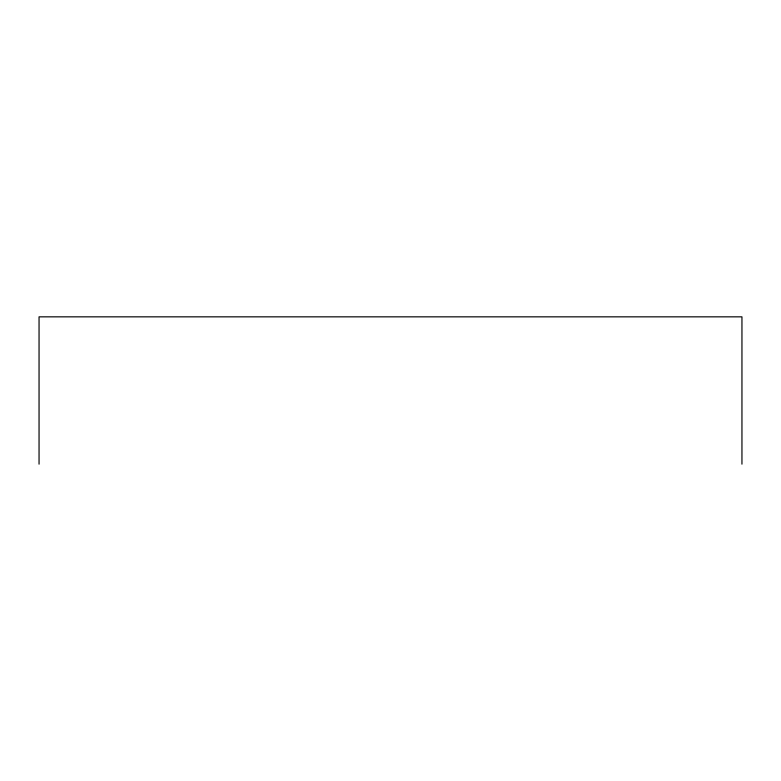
<?xml version="1.0" encoding="UTF-8"?>
<svg xmlns="http://www.w3.org/2000/svg" width="781" height="781" viewBox="0 0 781 781"><rect width="100%" height="100%" fill="white"/><g stroke="black" fill="none" stroke-linecap="round" stroke-linejoin="round"><path stroke-width="1.17" d="M741.95 464.158L741.95 316.842L39.05 316.842L39.05 464.158"/></g></svg>
